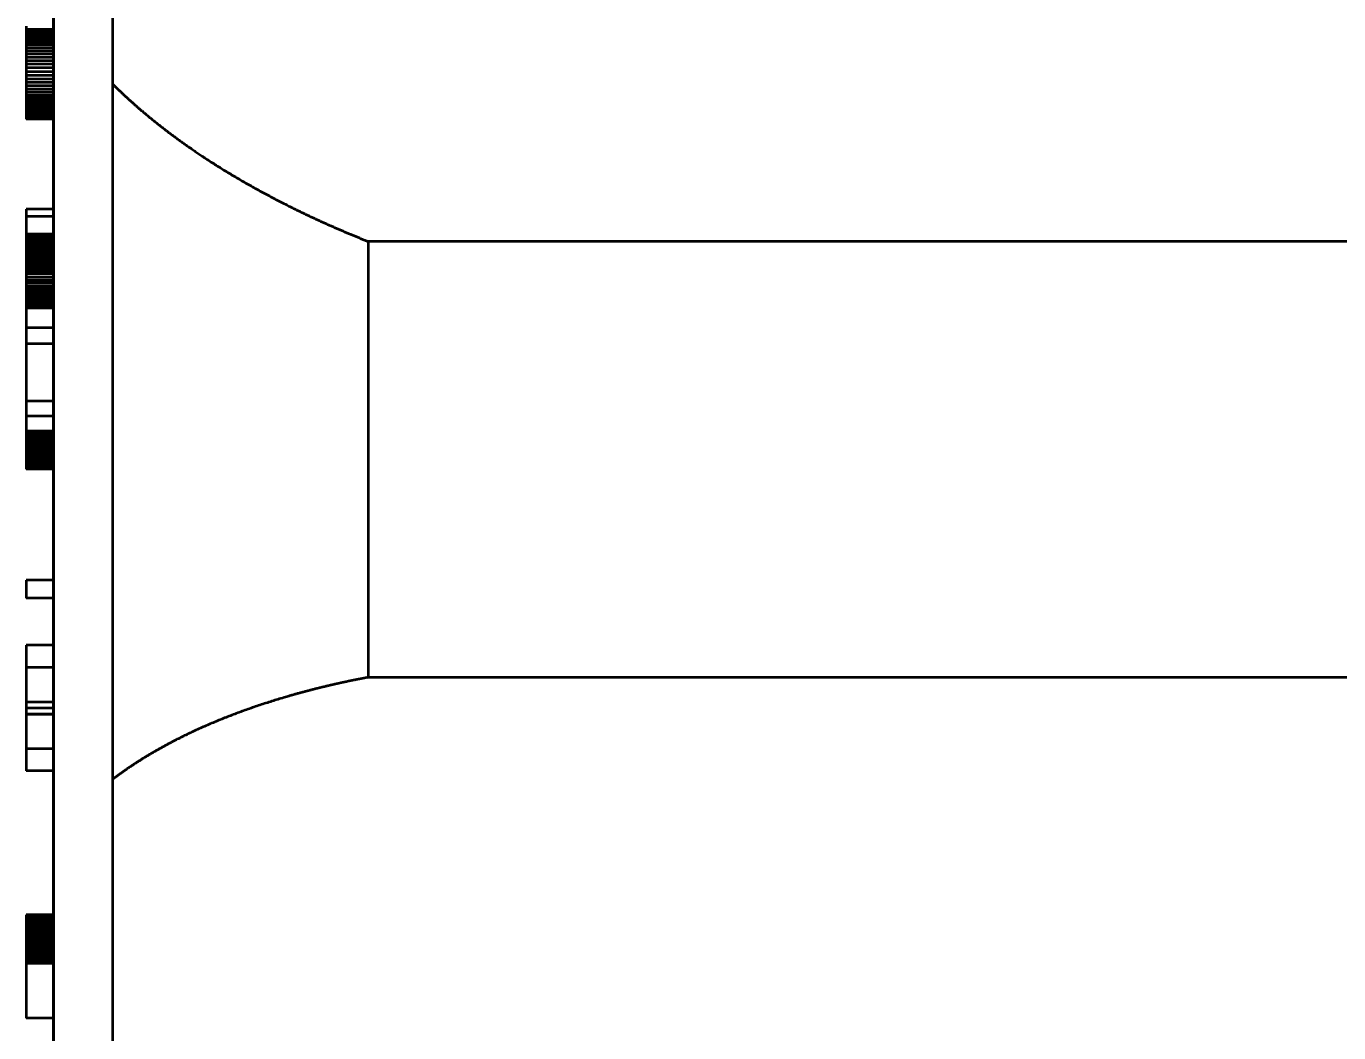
# Model space of a CAD drawing. Extents: x 23 to 472, y 3 to 294.
# Drawn here: x 45.24 to 52.43, y 205.91 to 211.43 of the extents above; entities that cross this region are included whole.
import ezdxf
from ezdxf.enums import TextEntityAlignment as Align

# ---------------------------------------------------------------- set-up
doc = ezdxf.new("R2010")
doc.units = 0
doc.layers.get('0').update_dxf_attribs({"lineweight": 13})
doc.styles.get("Standard").update_dxf_attribs({"font": 'isocp.shx'})
doc.dimstyles.get("Standard").update_dxf_attribs({"dimtxt": 2.5, "dimasz": 2.5, "dimexe": 1.25, "dimexo": 0.625, "dimtad": 1, "dimcen": 2.5, "dimadec": 0, "dimazin": 0, "dimtfac": 1, "dimtmove": 0, "dimatfit": 0, "dimfxl": 0, "dimarcsym": 0})

# ---------------------------------------------------------------- blocks, each defined once
blk = doc.blocks.new('*D')
at = {"color": 7, "lineweight": 13}
for p, q in [((369.2633, 239.5531), (395.349, 194.2124)), ((363.2339, 234.8367), (397.923, 198.6215))]:
    blk.add_line(p, q, dxfattribs=at)
at = {"color": 34, "lineweight": 13, "ltscale": 0.415699}
blk.add_line((121.0279, 197.0113), (121.0279, 180.3834), dxfattribs=at)
at = {"color": 34, "lineweight": 13, "ltscale": 0.421525}
blk.add_line((278.4006, 197.0113), (278.4006, 180.1503), dxfattribs=at)
at = {"color": 34, "lineweight": 13}
for p, q in [((45.7156, 194.0736), (45.7156, 169.4602)), ((353.9414, 194.0736), (353.9414, 169.4602)), ((45.7156, 182.3834), (121.0279, 182.3834)), ((278.4006, 182.1503), (353.9414, 182.1503)), ((45.7156, 171.4602), (353.9414, 171.4602))]:
    blk.add_line(p, q, dxfattribs=at)
at = {"color": 34, "lineweight": 13, "ltscale": 0.342256}
blk.add_line((45.7156, 194.0736), (45.7156, 180.3834), dxfattribs=at)
at = {"color": 34, "lineweight": 13, "ltscale": 0.348082}
blk.add_line((353.9414, 194.0736), (353.9414, 180.1503), dxfattribs=at)
at = {"color": 7, "lineweight": 13}
for points in [[(376.3151, 228.3342), (374.903, 229.7505), (375.4177, 227.8179)], [(374.0392, 224.3044), (372.3291, 225.3414), (373.2916, 223.5883)], [(396.2128, 199.6586), (397.923, 198.6215), (396.9605, 200.3747)], [(393.937, 195.6288), (395.349, 194.2124), (394.8343, 196.145)]]:
    blk.add_lwpolyline(points, dxfattribs=at)
at = {"color": 34, "lineweight": 13}
for points in [[(47.6474, 182.901), (45.7156, 182.3834), (47.6474, 181.8658)], [(119.0961, 181.8658), (121.0279, 182.3834), (119.0961, 182.901)], [(280.3324, 182.668), (278.4006, 182.1503), (280.3324, 181.6327)], [(352.0096, 181.6327), (353.9414, 182.1503), (352.0096, 182.668)], [(47.6474, 171.9778), (45.7156, 171.4602), (47.6474, 170.9425)], [(352.0096, 170.9425), (353.9414, 171.4602), (352.0096, 171.9778)]]:
    blk.add_lwpolyline(points, dxfattribs=at)
at = {"color": 7, "lineweight": 13}
for s, rotation, p, p2 in [('%%c', 299.91295, (370.1301, 240.0518), (371.3768, 237.8848)), ('82', 299.91295, (371.8755, 237.0181), (374.0621, 233.2175)), ('%%c', 313.76692, (363.9561, 235.5285), (365.6854, 233.7231)), ('74', 313.76692, (366.3771, 233.0009), (369.4101, 229.8344))]:
    blk.add_text(s, height=2.5, rotation=rotation, dxfattribs=at).set_placement(p, p2, align=Align.FIT)
at = {"color": 34, "lineweight": 13}
for s, height, p, p2 in [('/[6.3]', 3.5, (93.5334, 183.3834), (107.9059, 183.3834)), ('/[6.3]', 3.5, (326.3327, 183.1503), (340.7051, 183.1503)), ('155', 3.5, (74.21, 183.3834), (83.768, 183.3834)), ('155', 3.5, (307.0093, 183.1503), (316.5672, 183.1503)), ('%%p50', 2.45, (85.868, 183.9084), (92.5334, 183.9084)), ('%%p50', 2.45, (318.6672, 183.6753), (325.3327, 183.6753)), ('"L"', 3.5, (194.4405, 172.4602), (202.0312, 172.4602)), ('%%p50', 2.45, (204.1312, 172.9852), (210.7966, 172.9852))]:
    blk.add_text(s, height=height, dxfattribs=at).set_placement(p, p2, align=Align.FIT)
blk = doc.blocks.new('BLOCK4531')
at = {"color": 1, "lineweight": 35, "ltscale": 0.115128}
blk.add_line((-598.852, -2.303), (-598.852, 2.303), dxfattribs=at)
at = {"color": 1, "lineweight": 35}
for p, q in [((-599.502, -22.625), (-599.502, 0)), ((-599.502, 0), (-599.502, -25.1)), ((-572.052, -4.023), (-596.058, -4.023)), ((-572.052, -8.8), (-596.058, -8.8))]:
    blk.add_line(p, q, dxfattribs=at)
at = {"color": 1, "lineweight": 35, "ltscale": 0.00089989}
blk.add_line((-599.802, -1.666), (-599.802, -1.702), dxfattribs=at)
at = {"color": 1, "lineweight": 35, "ltscale": 0.0075}
for p, q in [((-599.502, -1.702), (-599.802, -1.702)), ((-599.502, -1.703), (-599.802, -1.703)), ((-599.502, -1.707), (-599.802, -1.707)), ((-599.502, -1.715), (-599.802, -1.715)), ((-599.502, -1.725), (-599.802, -1.725)), ((-599.502, -1.738), (-599.802, -1.738)), ((-599.502, -1.753), (-599.802, -1.753)), ((-599.502, -1.772), (-599.802, -1.772)), ((-599.502, -1.793), (-599.802, -1.793)), ((-599.502, -1.818), (-599.802, -1.818)), ((-599.502, -1.845), (-599.802, -1.845)), ((-599.502, -1.874), (-599.802, -1.874)), ((-599.502, -1.905), (-599.802, -1.905)), ((-599.502, -1.938), (-599.802, -1.938)), ((-599.502, -1.972), (-599.802, -1.972)), ((-599.502, -2.007), (-599.802, -2.007)), ((-599.502, -2.044), (-599.802, -2.044)), ((-599.502, -2.083), (-599.802, -2.083)), ((-599.502, -2.123), (-599.802, -2.123)), ((-599.502, -2.164), (-599.802, -2.164)), ((-599.502, -2.207), (-599.802, -2.207)), ((-599.502, -2.246), (-599.802, -2.246)), ((-599.502, -2.283), (-599.802, -2.283)), ((-599.502, -2.32), (-599.802, -2.32)), ((-599.502, -2.354), (-599.802, -2.354)), ((-599.502, -2.388), (-599.802, -2.388)), ((-599.502, -2.42), (-599.802, -2.42)), ((-599.502, -2.451), (-599.802, -2.451)), ((-599.502, -2.48), (-599.802, -2.48)), ((-599.502, -2.508), (-599.802, -2.508)), ((-599.502, -2.535), (-599.802, -2.535)), ((-599.502, -2.56), (-599.802, -2.56)), ((-599.502, -2.583), (-599.802, -2.583)), ((-599.502, -2.603), (-599.802, -2.603)), ((-599.502, -2.622), (-599.802, -2.622)), ((-599.502, -2.638), (-599.802, -2.638)), ((-599.502, -2.651), (-599.802, -2.651)), ((-599.502, -2.663), (-599.802, -2.663)), ((-599.502, -2.672), (-599.802, -2.672)), ((-599.502, -2.679), (-599.802, -2.679)), ((-599.502, -2.684), (-599.802, -2.684)), ((-599.502, -3.67), (-599.802, -3.67)), ((-599.502, -3.752), (-599.802, -3.752)), ((-599.502, -3.945), (-599.802, -3.945)), ((-599.502, -3.95), (-599.802, -3.95)), ((-599.502, -3.955), (-599.802, -3.955)), ((-599.502, -3.96), (-599.802, -3.96)), ((-599.502, -3.964), (-599.802, -3.964)), ((-599.502, -3.968), (-599.802, -3.968)), ((-599.502, -3.972), (-599.802, -3.972)), ((-599.502, -3.975), (-599.802, -3.975)), ((-599.502, -3.978), (-599.802, -3.978)), ((-599.502, -3.98), (-599.802, -3.98)), ((-599.502, -3.982), (-599.802, -3.982)), ((-599.502, -4.002), (-599.802, -4.002)), ((-599.502, -4.022), (-599.802, -4.022)), ((-599.502, -4.042), (-599.802, -4.042)), ((-599.502, -4.062), (-599.802, -4.062)), ((-599.502, -4.082), (-599.802, -4.082)), ((-599.502, -4.102), (-599.802, -4.102)), ((-599.502, -4.121), (-599.802, -4.121)), ((-599.502, -4.14), (-599.802, -4.14)), ((-599.502, -4.16), (-599.802, -4.16)), ((-599.502, -4.179), (-599.802, -4.179)), ((-599.502, -4.198), (-599.802, -4.198)), ((-599.502, -4.217), (-599.802, -4.217)), ((-599.502, -4.237), (-599.802, -4.237)), ((-599.502, -4.257), (-599.802, -4.257)), ((-599.502, -4.277), (-599.802, -4.277)), ((-599.502, -4.297), (-599.802, -4.297)), ((-599.502, -4.318), (-599.802, -4.318)), ((-599.502, -4.339), (-599.802, -4.339)), ((-599.502, -4.36), (-599.802, -4.36)), ((-599.502, -4.382), (-599.802, -4.382)), ((-599.502, -4.417), (-599.802, -4.417)), ((-599.502, -4.45), (-599.802, -4.45)), ((-599.502, -4.482), (-599.802, -4.482)), ((-599.502, -4.512), (-599.802, -4.512)), ((-599.502, -4.54), (-599.802, -4.54)), ((-599.502, -4.567), (-599.802, -4.567)), ((-599.502, -4.592), (-599.802, -4.592)), ((-599.502, -4.615), (-599.802, -4.615)), ((-599.502, -4.637), (-599.802, -4.637)), ((-599.502, -4.657), (-599.802, -4.657)), ((-599.502, -4.675), (-599.802, -4.675)), ((-599.502, -4.692), (-599.802, -4.692)), ((-599.502, -4.706), (-599.802, -4.706)), ((-599.502, -4.718), (-599.802, -4.718)), ((-599.502, -4.729), (-599.802, -4.729)), ((-599.502, -4.738), (-599.802, -4.738)), ((-599.502, -4.744), (-599.802, -4.744)), ((-599.502, -4.749), (-599.802, -4.749)), ((-599.502, -4.752), (-599.802, -4.752)), ((-599.502, -4.753), (-599.802, -4.753)), ((-599.502, -4.97), (-599.802, -4.97)), ((-599.502, -5.145), (-599.802, -5.145)), ((-599.502, -5.772), (-599.802, -5.772)), ((-599.502, -5.937), (-599.802, -5.937)), ((-599.502, -6.101), (-599.802, -6.101)), ((-599.502, -6.102), (-599.802, -6.102)), ((-599.502, -6.103), (-599.802, -6.103)), ((-599.502, -6.106), (-599.802, -6.106)), ((-599.502, -6.11), (-599.802, -6.11)), ((-599.502, -6.114), (-599.802, -6.114)), ((-599.502, -6.12), (-599.802, -6.12)), ((-599.502, -6.127), (-599.802, -6.127)), ((-599.502, -6.135), (-599.802, -6.135)), ((-599.502, -6.144), (-599.802, -6.144)), ((-599.502, -6.153), (-599.802, -6.153)), ((-599.502, -6.168), (-599.802, -6.168)), ((-599.502, -6.184), (-599.802, -6.184)), ((-599.502, -6.201), (-599.802, -6.201)), ((-599.502, -6.221), (-599.802, -6.221)), ((-599.502, -6.242), (-599.802, -6.242)), ((-599.502, -6.265), (-599.802, -6.265)), ((-599.502, -6.29), (-599.802, -6.29)), ((-599.502, -6.316), (-599.802, -6.316)), ((-599.502, -6.344), (-599.802, -6.344)), ((-599.502, -6.374), (-599.802, -6.374)), ((-599.502, -6.389), (-599.802, -6.389)), ((-599.502, -6.404), (-599.802, -6.404)), ((-599.502, -6.419), (-599.802, -6.419)), ((-599.502, -6.433), (-599.802, -6.433)), ((-599.502, -6.448), (-599.802, -6.448)), ((-599.502, -6.462), (-599.802, -6.462)), ((-599.502, -6.477), (-599.802, -6.477)), ((-599.502, -6.491), (-599.802, -6.491)), ((-599.502, -6.505), (-599.802, -6.505)), ((-599.502, -6.519), (-599.802, -6.519)), ((-599.502, -7.733), (-599.802, -7.733)), ((-599.502, -7.931), (-599.802, -7.931)), ((-599.502, -8.447), (-599.802, -8.447)), ((-599.502, -8.693), (-599.802, -8.693)), ((-599.502, -9.07), (-599.802, -9.07)), ((-599.502, -9.136), (-599.802, -9.136)), ((-599.502, -9.203), (-599.802, -9.203)), ((-599.502, -9.207), (-599.802, -9.207)), ((-599.502, -9.584), (-599.802, -9.584)), ((-599.502, -9.822), (-599.802, -9.822)), ((-599.502, -11.401), (-599.802, -11.401)), ((-599.502, -11.402), (-599.802, -11.402)), ((-599.502, -11.403), (-599.802, -11.403)), ((-599.502, -11.405), (-599.802, -11.405)), ((-599.502, -11.408), (-599.802, -11.408)), ((-599.502, -11.412), (-599.802, -11.412)), ((-599.502, -11.417), (-599.802, -11.417)), ((-599.502, -11.423), (-599.802, -11.423)), ((-599.502, -11.43), (-599.802, -11.43)), ((-599.502, -11.437), (-599.802, -11.437)), ((-599.502, -11.446), (-599.802, -11.446)), ((-599.502, -11.455), (-599.802, -11.455)), ((-599.502, -11.464), (-599.802, -11.464)), ((-599.502, -11.474), (-599.802, -11.474)), ((-599.502, -11.485), (-599.802, -11.485)), ((-599.502, -11.496), (-599.802, -11.496)), ((-599.502, -11.507), (-599.802, -11.507)), ((-599.502, -11.518), (-599.802, -11.518)), ((-599.502, -11.53), (-599.802, -11.53)), ((-599.502, -11.543), (-599.802, -11.543)), ((-599.502, -11.556), (-599.802, -11.556)), ((-599.502, -11.569), (-599.802, -11.569)), ((-599.502, -11.583), (-599.802, -11.583)), ((-599.502, -11.598), (-599.802, -11.598)), ((-599.502, -11.613), (-599.802, -11.613)), ((-599.502, -11.63), (-599.802, -11.63)), ((-599.502, -11.646), (-599.802, -11.646)), ((-599.502, -11.664), (-599.802, -11.664)), ((-599.502, -11.682), (-599.802, -11.682)), ((-599.502, -11.701), (-599.802, -11.701)), ((-599.502, -11.72), (-599.802, -11.72)), ((-599.502, -11.74), (-599.802, -11.74)), ((-599.502, -11.761), (-599.802, -11.761)), ((-599.502, -11.783), (-599.802, -11.783)), ((-599.502, -11.806), (-599.802, -11.806)), ((-599.502, -11.83), (-599.802, -11.83)), ((-599.502, -11.854), (-599.802, -11.854)), ((-599.502, -11.88), (-599.802, -11.88)), ((-599.502, -11.906), (-599.802, -11.906)), ((-599.502, -11.934), (-599.802, -11.934)), ((-599.502, -12.534), (-599.802, -12.534))]:
    blk.add_line(p, q, dxfattribs=at)
at = {"color": 1, "lineweight": 35, "ltscale": 3.585e-05}
blk.add_line((-599.802, -1.702), (-599.802, -1.703), dxfattribs=at)
at = {"color": 1, "lineweight": 35, "ltscale": 0.000107575}
blk.add_line((-599.802, -1.703), (-599.802, -1.707), dxfattribs=at)
at = {"color": 1, "lineweight": 35, "ltscale": 0.000178925}
blk.add_line((-599.802, -1.707), (-599.802, -1.715), dxfattribs=at)
at = {"color": 1, "lineweight": 35, "ltscale": 0.000251}
blk.add_line((-599.802, -1.715), (-599.802, -1.725), dxfattribs=at)
at = {"color": 1, "lineweight": 35, "ltscale": 0.000321975}
for p, q in [((-599.802, -1.725), (-599.802, -1.738)), ((-599.802, -11.543), (-599.802, -11.556))]:
    blk.add_line(p, q, dxfattribs=at)
at = {"color": 1, "lineweight": 35, "ltscale": 0.00039405}
blk.add_line((-599.802, -1.738), (-599.802, -1.753), dxfattribs=at)
at = {"color": 1, "lineweight": 35, "ltscale": 0.000465775}
blk.add_line((-599.802, -1.753), (-599.802, -1.772), dxfattribs=at)
at = {"color": 1, "lineweight": 35, "ltscale": 0.0005371}
blk.add_line((-599.802, -1.772), (-599.802, -1.793), dxfattribs=at)
at = {"color": 1, "lineweight": 35, "ltscale": 0.000608825}
blk.add_line((-599.802, -1.793), (-599.802, -1.818), dxfattribs=at)
at = {"color": 1, "lineweight": 35, "ltscale": 0.000680175}
blk.add_line((-599.802, -1.818), (-599.802, -1.845), dxfattribs=at)
at = {"color": 1, "lineweight": 35, "ltscale": 0.000735475}
blk.add_line((-599.802, -1.845), (-599.802, -1.874), dxfattribs=at)
at = {"color": 1, "lineweight": 35, "ltscale": 0.00077285}
blk.add_line((-599.802, -1.874), (-599.802, -1.905), dxfattribs=at)
at = {"color": 1, "lineweight": 35, "ltscale": 0.000811}
blk.add_line((-599.802, -1.905), (-599.802, -1.938), dxfattribs=at)
at = {"color": 1, "lineweight": 35, "ltscale": 0.000848775}
blk.add_line((-599.802, -1.938), (-599.802, -1.972), dxfattribs=at)
at = {"color": 1, "lineweight": 35, "ltscale": 0.000886525}
blk.add_line((-599.802, -1.972), (-599.802, -2.007), dxfattribs=at)
at = {"color": 1, "lineweight": 35, "ltscale": 0.0009243}
blk.add_line((-599.802, -2.007), (-599.802, -2.044), dxfattribs=at)
at = {"color": 1, "lineweight": 35, "ltscale": 0.00096245}
blk.add_line((-599.802, -2.044), (-599.802, -2.083), dxfattribs=at)
at = {"color": 1, "lineweight": 35, "ltscale": 0.001}
blk.add_line((-599.802, -2.083), (-599.802, -2.123), dxfattribs=at)
at = {"color": 1, "lineweight": 35, "ltscale": 0.001038}
blk.add_line((-599.802, -2.123), (-599.802, -2.164), dxfattribs=at)
at = {"color": 1, "lineweight": 35, "ltscale": 0.001076}
blk.add_line((-599.802, -2.164), (-599.802, -2.207), dxfattribs=at)
at = {"color": 1, "lineweight": 35, "ltscale": 0.000970825}
blk.add_line((-599.802, -2.207), (-599.802, -2.246), dxfattribs=at)
at = {"color": 1, "lineweight": 35, "ltscale": 0.0009369}
blk.add_line((-599.802, -2.246), (-599.802, -2.283), dxfattribs=at)
at = {"color": 1, "lineweight": 35, "ltscale": 0.0009037}
blk.add_line((-599.802, -2.283), (-599.802, -2.32), dxfattribs=at)
at = {"color": 1, "lineweight": 35, "ltscale": 0.000870125}
blk.add_line((-599.802, -2.32), (-599.802, -2.354), dxfattribs=at)
at = {"color": 1, "lineweight": 35, "ltscale": 0.000836575}
blk.add_line((-599.802, -2.354), (-599.802, -2.388), dxfattribs=at)
at = {"color": 1, "lineweight": 35, "ltscale": 0.000803}
blk.add_line((-599.802, -2.388), (-599.802, -2.42), dxfattribs=at)
at = {"color": 1, "lineweight": 35, "ltscale": 0.000769425}
blk.add_line((-599.802, -2.42), (-599.802, -2.451), dxfattribs=at)
at = {"color": 1, "lineweight": 35, "ltscale": 0.190277}
blk.add_line((-598.852, -9.914), (-598.852, -2.302), dxfattribs=at)
at = {"color": 1, "lineweight": 35, "ltscale": 0.000736225}
blk.add_line((-599.802, -2.451), (-599.802, -2.48), dxfattribs=at)
at = {"color": 1, "lineweight": 35, "ltscale": 0.000702675}
blk.add_line((-599.802, -2.48), (-599.802, -2.508), dxfattribs=at)
at = {"color": 1, "lineweight": 35, "ltscale": 0.0006691}
blk.add_line((-599.802, -2.508), (-599.802, -2.535), dxfattribs=at)
at = {"color": 1, "lineweight": 35, "ltscale": 0.000624075}
blk.add_line((-599.802, -2.535), (-599.802, -2.56), dxfattribs=at)
at = {"color": 1, "lineweight": 35, "ltscale": 0.0005684}
blk.add_line((-599.802, -2.56), (-599.802, -2.583), dxfattribs=at)
at = {"color": 1, "lineweight": 35, "ltscale": 0.000511925}
blk.add_line((-599.802, -2.583), (-599.802, -2.603), dxfattribs=at)
at = {"color": 1, "lineweight": 35, "ltscale": 0.000456225}
blk.add_line((-599.802, -2.603), (-599.802, -2.622), dxfattribs=at)
at = {"color": 1, "lineweight": 35, "ltscale": 0.00040055}
blk.add_line((-599.802, -2.622), (-599.802, -2.638), dxfattribs=at)
at = {"color": 1, "lineweight": 35, "ltscale": 0.0003441}
blk.add_line((-599.802, -2.638), (-599.802, -2.651), dxfattribs=at)
at = {"color": 1, "lineweight": 35, "ltscale": 0.000288}
blk.add_line((-599.802, -2.651), (-599.802, -2.663), dxfattribs=at)
at = {"color": 1, "lineweight": 35, "ltscale": 0.000232325}
blk.add_line((-599.802, -2.663), (-599.802, -2.672), dxfattribs=at)
at = {"color": 1, "lineweight": 35, "ltscale": 0.00017585}
blk.add_line((-599.802, -2.672), (-599.802, -2.679), dxfattribs=at)
at = {"color": 1, "lineweight": 35, "ltscale": 0.00012015}
for p, q in [((-599.802, -2.679), (-599.802, -2.684)), ((-599.802, -4.744), (-599.802, -4.749))]:
    blk.add_line(p, q, dxfattribs=at)
at = {"color": 1, "lineweight": 35, "ltscale": 0.024723}
blk.add_line((-599.502, -2.684), (-599.502, -3.673), dxfattribs=at)
at = {"color": 1, "lineweight": 35, "ltscale": 0.002052}
blk.add_line((-599.802, -3.67), (-599.802, -3.752), dxfattribs=at)
at = {"color": 1, "lineweight": 35, "ltscale": 0.004809}
blk.add_line((-599.802, -3.752), (-599.802, -3.945), dxfattribs=at)
at = {"color": 1, "lineweight": 35, "ltscale": 0.0001381}
blk.add_line((-599.802, -3.945), (-599.802, -3.95), dxfattribs=at)
at = {"color": 1, "lineweight": 35, "ltscale": 0.0001278}
blk.add_line((-599.802, -3.95), (-599.802, -3.955), dxfattribs=at)
at = {"color": 1, "lineweight": 35, "ltscale": 0.000117875}
blk.add_line((-599.802, -3.955), (-599.802, -3.96), dxfattribs=at)
at = {"color": 1, "lineweight": 35, "ltscale": 0.000107175}
blk.add_line((-599.802, -3.96), (-599.802, -3.964), dxfattribs=at)
at = {"color": 1, "lineweight": 35, "ltscale": 9.7275e-05}
blk.add_line((-599.802, -3.964), (-599.802, -3.968), dxfattribs=at)
at = {"color": 1, "lineweight": 35, "ltscale": 8.6975e-05}
blk.add_line((-599.802, -3.968), (-599.802, -3.972), dxfattribs=at)
at = {"color": 1, "lineweight": 35, "ltscale": 7.6675e-05}
blk.add_line((-599.802, -3.972), (-599.802, -3.975), dxfattribs=at)
at = {"color": 1, "lineweight": 35, "ltscale": 6.6375e-05}
blk.add_line((-599.802, -3.975), (-599.802, -3.978), dxfattribs=at)
at = {"color": 1, "lineweight": 35, "ltscale": 5.6475e-05}
blk.add_line((-599.802, -3.978), (-599.802, -3.98), dxfattribs=at)
at = {"color": 1, "lineweight": 35, "ltscale": 4.615e-05}
blk.add_line((-599.802, -3.98), (-599.802, -3.982), dxfattribs=at)
at = {"color": 1, "lineweight": 35, "ltscale": 0.00050965}
blk.add_line((-599.802, -3.982), (-599.802, -4.002), dxfattribs=at)
at = {"color": 1, "lineweight": 35, "ltscale": 0.000505825}
blk.add_line((-599.802, -4.002), (-599.802, -4.022), dxfattribs=at)
at = {"color": 1, "lineweight": 35, "ltscale": 0.000502025}
blk.add_line((-599.802, -4.022), (-599.802, -4.042), dxfattribs=at)
at = {"color": 1, "lineweight": 35, "ltscale": 0.119418}
blk.add_line((-596.058, -4.023), (-596.058, -8.8), dxfattribs=at)
at = {"color": 1, "lineweight": 35, "ltscale": 0.0004982}
blk.add_line((-599.802, -4.042), (-599.802, -4.062), dxfattribs=at)
at = {"color": 1, "lineweight": 35, "ltscale": 0.0003704}
blk.add_line((-599.802, -4.048), (-599.802, -4.063), dxfattribs=at)
at = {"color": 1, "lineweight": 35, "ltscale": 0.000494375}
blk.add_line((-599.802, -4.062), (-599.802, -4.082), dxfattribs=at)
at = {"color": 1, "lineweight": 35, "ltscale": 0.000490175}
blk.add_line((-599.802, -4.082), (-599.802, -4.102), dxfattribs=at)
at = {"color": 1, "lineweight": 35, "ltscale": 0.000486775}
blk.add_line((-599.802, -4.102), (-599.802, -4.121), dxfattribs=at)
at = {"color": 1, "lineweight": 35, "ltscale": 0.000482925}
blk.add_line((-599.802, -4.121), (-599.802, -4.14), dxfattribs=at)
at = {"color": 1, "lineweight": 35, "ltscale": 0.00047875}
blk.add_line((-599.802, -4.14), (-599.802, -4.16), dxfattribs=at)
at = {"color": 1, "lineweight": 35, "ltscale": 0.000475325}
blk.add_line((-599.802, -4.16), (-599.802, -4.179), dxfattribs=at)
at = {"color": 1, "lineweight": 35, "ltscale": 0.000476825}
blk.add_line((-599.802, -4.179), (-599.802, -4.198), dxfattribs=at)
at = {"color": 1, "lineweight": 35, "ltscale": 0.000483325}
blk.add_line((-599.802, -4.198), (-599.802, -4.217), dxfattribs=at)
at = {"color": 1, "lineweight": 35, "ltscale": 0.000490575}
blk.add_line((-599.802, -4.217), (-599.802, -4.237), dxfattribs=at)
at = {"color": 1, "lineweight": 35, "ltscale": 0.000497425}
blk.add_line((-599.802, -4.237), (-599.802, -4.257), dxfattribs=at)
at = {"color": 1, "lineweight": 35, "ltscale": 0.0005043}
blk.add_line((-599.802, -4.257), (-599.802, -4.277), dxfattribs=at)
at = {"color": 1, "lineweight": 35, "ltscale": 0.000511175}
blk.add_line((-599.802, -4.277), (-599.802, -4.297), dxfattribs=at)
at = {"color": 1, "lineweight": 35, "ltscale": 0.00051805}
blk.add_line((-599.802, -4.297), (-599.802, -4.318), dxfattribs=at)
at = {"color": 1, "lineweight": 35, "ltscale": 0.000525275}
blk.add_line((-599.802, -4.318), (-599.802, -4.339), dxfattribs=at)
at = {"color": 1, "lineweight": 35, "ltscale": 0.000531775}
blk.add_line((-599.802, -4.339), (-599.802, -4.36), dxfattribs=at)
at = {"color": 1, "lineweight": 35, "ltscale": 0.000539}
blk.add_line((-599.802, -4.36), (-599.802, -4.382), dxfattribs=at)
at = {"color": 1, "lineweight": 35, "ltscale": 0.000874325}
blk.add_line((-599.802, -4.382), (-599.802, -4.417), dxfattribs=at)
at = {"color": 1, "lineweight": 35, "ltscale": 0.00083315}
blk.add_line((-599.802, -4.417), (-599.802, -4.45), dxfattribs=at)
at = {"color": 1, "lineweight": 35, "ltscale": 0.000301375}
blk.add_line((-599.802, -4.45), (-599.802, -4.462), dxfattribs=at)
at = {"color": 1, "lineweight": 35, "ltscale": 0.000791925}
blk.add_line((-599.802, -4.45), (-599.802, -4.482), dxfattribs=at)
at = {"color": 1, "lineweight": 35, "ltscale": 0.000749975}
blk.add_line((-599.802, -4.482), (-599.802, -4.512), dxfattribs=at)
at = {"color": 1, "lineweight": 35, "ltscale": 0.00070875}
blk.add_line((-599.802, -4.512), (-599.802, -4.54), dxfattribs=at)
at = {"color": 1, "lineweight": 35, "ltscale": 0.000667575}
blk.add_line((-599.802, -4.54), (-599.802, -4.567), dxfattribs=at)
at = {"color": 1, "lineweight": 35, "ltscale": 0.000626}
blk.add_line((-599.802, -4.567), (-599.802, -4.592), dxfattribs=at)
at = {"color": 1, "lineweight": 35, "ltscale": 0.000584425}
blk.add_line((-599.802, -4.592), (-599.802, -4.615), dxfattribs=at)
at = {"color": 1, "lineweight": 35, "ltscale": 0.0005432}
blk.add_line((-599.802, -4.615), (-599.802, -4.637), dxfattribs=at)
at = {"color": 1, "lineweight": 35, "ltscale": 0.000501625}
blk.add_line((-599.802, -4.637), (-599.802, -4.657), dxfattribs=at)
at = {"color": 1, "lineweight": 35, "ltscale": 0.000456625}
blk.add_line((-599.802, -4.657), (-599.802, -4.675), dxfattribs=at)
at = {"color": 1, "lineweight": 35, "ltscale": 0.00040895}
blk.add_line((-599.802, -4.675), (-599.802, -4.692), dxfattribs=at)
at = {"color": 1, "lineweight": 35, "ltscale": 0.000360475}
blk.add_line((-599.802, -4.692), (-599.802, -4.706), dxfattribs=at)
at = {"color": 1, "lineweight": 35, "ltscale": 0.0003128}
blk.add_line((-599.802, -4.706), (-599.802, -4.718), dxfattribs=at)
at = {"color": 1, "lineweight": 35, "ltscale": 0.000264375}
blk.add_line((-599.802, -4.718), (-599.802, -4.729), dxfattribs=at)
at = {"color": 1, "lineweight": 35, "ltscale": 0.000216275}
blk.add_line((-599.802, -4.729), (-599.802, -4.738), dxfattribs=at)
at = {"color": 1, "lineweight": 35, "ltscale": 0.000168625}
blk.add_line((-599.802, -4.738), (-599.802, -4.744), dxfattribs=at)
at = {"color": 1, "lineweight": 35, "ltscale": 0.005653}
blk.add_line((-599.802, -4.744), (-599.802, -4.97), dxfattribs=at)
at = {"color": 1, "lineweight": 35, "ltscale": 7.21e-05}
blk.add_line((-599.802, -4.749), (-599.802, -4.752), dxfattribs=at)
at = {"color": 1, "lineweight": 35, "ltscale": 0.004374}
blk.add_line((-599.802, -4.97), (-599.802, -5.145), dxfattribs=at)
at = {"color": 1, "lineweight": 35, "ltscale": 0.015681}
blk.add_line((-599.802, -5.145), (-599.802, -5.772), dxfattribs=at)
at = {"color": 1, "lineweight": 35, "ltscale": 0.004118}
blk.add_line((-599.802, -5.772), (-599.802, -5.937), dxfattribs=at)
at = {"color": 1, "lineweight": 35, "ltscale": 0.004112}
blk.add_line((-599.802, -5.937), (-599.802, -6.101), dxfattribs=at)
at = {"color": 1, "lineweight": 35, "ltscale": 3.89e-05}
blk.add_line((-599.802, -6.102), (-599.802, -6.103), dxfattribs=at)
at = {"color": 1, "lineweight": 35, "ltscale": 6.5225e-05}
blk.add_line((-599.802, -6.103), (-599.802, -6.106), dxfattribs=at)
at = {"color": 1, "lineweight": 35, "ltscale": 9.1575e-05}
blk.add_line((-599.802, -6.106), (-599.802, -6.11), dxfattribs=at)
at = {"color": 1, "lineweight": 35, "ltscale": 0.0001171}
blk.add_line((-599.802, -6.11), (-599.802, -6.114), dxfattribs=at)
at = {"color": 1, "lineweight": 35, "ltscale": 0.000143825}
blk.add_line((-599.802, -6.114), (-599.802, -6.12), dxfattribs=at)
at = {"color": 1, "lineweight": 35, "ltscale": 0.000169375}
blk.add_line((-599.802, -6.12), (-599.802, -6.127), dxfattribs=at)
at = {"color": 1, "lineweight": 35, "ltscale": 0.000195675}
blk.add_line((-599.802, -6.127), (-599.802, -6.135), dxfattribs=at)
at = {"color": 1, "lineweight": 35, "ltscale": 0.000222025}
blk.add_line((-599.802, -6.135), (-599.802, -6.144), dxfattribs=at)
at = {"color": 1, "lineweight": 35, "ltscale": 0.000247575}
blk.add_line((-599.802, -6.144), (-599.802, -6.153), dxfattribs=at)
at = {"color": 1, "lineweight": 35, "ltscale": 0.000354775}
blk.add_line((-599.802, -6.153), (-599.802, -6.168), dxfattribs=at)
at = {"color": 1, "lineweight": 35, "ltscale": 0.00039825}
blk.add_line((-599.802, -6.168), (-599.802, -6.184), dxfattribs=at)
at = {"color": 1, "lineweight": 35, "ltscale": 0.0004425}
blk.add_line((-599.802, -6.184), (-599.802, -6.201), dxfattribs=at)
at = {"color": 1, "lineweight": 35, "ltscale": 0.00048675}
blk.add_line((-599.802, -6.201), (-599.802, -6.221), dxfattribs=at)
at = {"color": 1, "lineweight": 35, "ltscale": 0.000530625}
blk.add_line((-599.802, -6.221), (-599.802, -6.242), dxfattribs=at)
at = {"color": 1, "lineweight": 35, "ltscale": 0.0005745}
blk.add_line((-599.802, -6.242), (-599.802, -6.265), dxfattribs=at)
at = {"color": 1, "lineweight": 35, "ltscale": 0.00061835}
blk.add_line((-599.802, -6.265), (-599.802, -6.29), dxfattribs=at)
at = {"color": 1, "lineweight": 35, "ltscale": 0.000662625}
blk.add_line((-599.802, -6.29), (-599.802, -6.316), dxfattribs=at)
at = {"color": 1, "lineweight": 35, "ltscale": 0.000706475}
blk.add_line((-599.802, -6.316), (-599.802, -6.344), dxfattribs=at)
at = {"color": 1, "lineweight": 35, "ltscale": 0.00075035}
blk.add_line((-599.802, -6.344), (-599.802, -6.374), dxfattribs=at)
at = {"color": 1, "lineweight": 35, "ltscale": 0.000372325}
blk.add_line((-599.802, -6.374), (-599.802, -6.389), dxfattribs=at)
at = {"color": 1, "lineweight": 35, "ltscale": 0.000369625}
blk.add_line((-599.802, -6.389), (-599.802, -6.404), dxfattribs=at)
at = {"color": 1, "lineweight": 35, "ltscale": 0.000366975}
blk.add_line((-599.802, -6.404), (-599.802, -6.419), dxfattribs=at)
at = {"color": 1, "lineweight": 35, "ltscale": 0.0003647}
blk.add_line((-599.802, -6.419), (-599.802, -6.433), dxfattribs=at)
at = {"color": 1, "lineweight": 35, "ltscale": 0.000362}
blk.add_line((-599.802, -6.433), (-599.802, -6.448), dxfattribs=at)
at = {"color": 1, "lineweight": 35, "ltscale": 0.00035935}
blk.add_line((-599.802, -6.448), (-599.802, -6.462), dxfattribs=at)
at = {"color": 1, "lineweight": 35, "ltscale": 0.000356675}
blk.add_line((-599.802, -6.462), (-599.802, -6.477), dxfattribs=at)
at = {"color": 1, "lineweight": 35, "ltscale": 0.0003544}
blk.add_line((-599.802, -6.477), (-599.802, -6.491), dxfattribs=at)
at = {"color": 1, "lineweight": 35, "ltscale": 0.0003517}
blk.add_line((-599.802, -6.491), (-599.802, -6.505), dxfattribs=at)
at = {"color": 1, "lineweight": 35, "ltscale": 0.00034905}
blk.add_line((-599.802, -6.505), (-599.802, -6.519), dxfattribs=at)
at = {"color": 1, "lineweight": 35, "ltscale": 0.030354}
blk.add_line((-599.502, -6.519), (-599.502, -7.733), dxfattribs=at)
at = {"color": 1, "lineweight": 35, "ltscale": 0.004963}
blk.add_line((-599.802, -7.733), (-599.802, -7.931), dxfattribs=at)
at = {"color": 1, "lineweight": 35, "ltscale": 0.01289}
blk.add_line((-599.502, -7.931), (-599.502, -8.447), dxfattribs=at)
at = {"color": 1, "lineweight": 35, "ltscale": 0.006139}
blk.add_line((-599.802, -8.447), (-599.802, -8.693), dxfattribs=at)
at = {"color": 1, "lineweight": 35, "ltscale": 0.009439}
blk.add_line((-599.802, -8.693), (-599.802, -9.07), dxfattribs=at)
at = {"color": 1, "lineweight": 35, "ltscale": 0.000159075}
blk.add_line((-599.802, -9.07), (-599.802, -9.077), dxfattribs=at)
at = {"color": 1, "lineweight": 35, "ltscale": 0.0001602}
blk.add_line((-599.802, -9.077), (-599.802, -9.083), dxfattribs=at)
at = {"color": 1, "lineweight": 35, "ltscale": 0.000161375}
blk.add_line((-599.802, -9.083), (-599.802, -9.089), dxfattribs=at)
at = {"color": 1, "lineweight": 35, "ltscale": 0.000162125}
blk.add_line((-599.802, -9.089), (-599.802, -9.096), dxfattribs=at)
at = {"color": 1, "lineweight": 35, "ltscale": 0.00016325}
blk.add_line((-599.802, -9.096), (-599.802, -9.102), dxfattribs=at)
at = {"color": 1, "lineweight": 35, "ltscale": 0.00016405}
blk.add_line((-599.802, -9.102), (-599.802, -9.109), dxfattribs=at)
at = {"color": 1, "lineweight": 35, "ltscale": 0.000165175}
blk.add_line((-599.802, -9.109), (-599.802, -9.116), dxfattribs=at)
at = {"color": 1, "lineweight": 35, "ltscale": 0.000166325}
blk.add_line((-599.802, -9.116), (-599.802, -9.122), dxfattribs=at)
at = {"color": 1, "lineweight": 35, "ltscale": 0.00016745}
blk.add_line((-599.802, -9.122), (-599.802, -9.129), dxfattribs=at)
at = {"color": 1, "lineweight": 35, "ltscale": 0.000168225}
blk.add_line((-599.802, -9.129), (-599.802, -9.136), dxfattribs=at)
at = {"color": 1, "lineweight": 35, "ltscale": 0.000243375}
blk.add_line((-599.802, -9.136), (-599.802, -9.145), dxfattribs=at)
at = {"color": 1, "lineweight": 35, "ltscale": 0.000229275}
blk.add_line((-599.802, -9.145), (-599.802, -9.155), dxfattribs=at)
at = {"color": 1, "lineweight": 35, "ltscale": 0.000214775}
blk.add_line((-599.802, -9.155), (-599.802, -9.163), dxfattribs=at)
at = {"color": 1, "lineweight": 35, "ltscale": 0.00020065}
blk.add_line((-599.802, -9.163), (-599.802, -9.171), dxfattribs=at)
at = {"color": 1, "lineweight": 35, "ltscale": 0.00018615}
blk.add_line((-599.802, -9.171), (-599.802, -9.179), dxfattribs=at)
at = {"color": 1, "lineweight": 35, "ltscale": 0.00017205}
blk.add_line((-599.802, -9.179), (-599.802, -9.185), dxfattribs=at)
at = {"color": 1, "lineweight": 35, "ltscale": 0.00015755}
blk.add_line((-599.802, -9.185), (-599.802, -9.192), dxfattribs=at)
at = {"color": 1, "lineweight": 35, "ltscale": 0.000143425}
blk.add_line((-599.802, -9.192), (-599.802, -9.198), dxfattribs=at)
at = {"color": 1, "lineweight": 35, "ltscale": 0.00012855}
blk.add_line((-599.802, -9.198), (-599.802, -9.203), dxfattribs=at)
at = {"color": 1, "lineweight": 35, "ltscale": 0.000114825}
blk.add_line((-599.802, -9.203), (-599.802, -9.207), dxfattribs=at)
at = {"color": 1, "lineweight": 35, "ltscale": 0.009413}
blk.add_line((-599.802, -9.207), (-599.802, -9.584), dxfattribs=at)
at = {"color": 1, "lineweight": 35, "ltscale": 0.00596}
blk.add_line((-599.802, -9.584), (-599.802, -9.822), dxfattribs=at)
at = {"color": 1, "lineweight": 35, "ltscale": 0.039477}
blk.add_line((-599.502, -9.822), (-599.502, -11.401), dxfattribs=at)
at = {"color": 1, "lineweight": 35, "ltscale": 0.108185}
blk.add_line((-598.852, -14.241), (-598.852, -9.914), dxfattribs=at)
at = {"color": 1, "lineweight": 35, "ltscale": 3.3175e-05}
blk.add_line((-599.802, -11.402), (-599.802, -11.403), dxfattribs=at)
at = {"color": 1, "lineweight": 35, "ltscale": 5.57e-05}
blk.add_line((-599.802, -11.403), (-599.802, -11.405), dxfattribs=at)
at = {"color": 1, "lineweight": 35, "ltscale": 7.7825e-05}
blk.add_line((-599.802, -11.405), (-599.802, -11.408), dxfattribs=at)
at = {"color": 1, "lineweight": 35, "ltscale": 0.000100325}
blk.add_line((-599.802, -11.408), (-599.802, -11.412), dxfattribs=at)
at = {"color": 1, "lineweight": 35, "ltscale": 0.00012245}
blk.add_line((-599.802, -11.412), (-599.802, -11.417), dxfattribs=at)
at = {"color": 1, "lineweight": 35, "ltscale": 0.000144575}
blk.add_line((-599.802, -11.417), (-599.802, -11.423), dxfattribs=at)
at = {"color": 1, "lineweight": 35, "ltscale": 0.000167075}
blk.add_line((-599.802, -11.423), (-599.802, -11.43), dxfattribs=at)
at = {"color": 1, "lineweight": 35, "ltscale": 0.00018885}
blk.add_line((-599.802, -11.43), (-599.802, -11.437), dxfattribs=at)
at = {"color": 1, "lineweight": 35, "ltscale": 0.0002117}
blk.add_line((-599.802, -11.437), (-599.802, -11.446), dxfattribs=at)
at = {"color": 1, "lineweight": 35, "ltscale": 0.00022775}
blk.add_line((-599.802, -11.446), (-599.802, -11.455), dxfattribs=at)
at = {"color": 1, "lineweight": 35, "ltscale": 0.000238025}
blk.add_line((-599.802, -11.455), (-599.802, -11.464), dxfattribs=at)
at = {"color": 1, "lineweight": 35, "ltscale": 0.0002491}
blk.add_line((-599.802, -11.464), (-599.802, -11.474), dxfattribs=at)
at = {"color": 1, "lineweight": 35, "ltscale": 0.000259025}
blk.add_line((-599.802, -11.474), (-599.802, -11.485), dxfattribs=at)
at = {"color": 1, "lineweight": 35, "ltscale": 0.0002697}
blk.add_line((-599.802, -11.485), (-599.802, -11.496), dxfattribs=at)
at = {"color": 1, "lineweight": 35, "ltscale": 0.000280375}
blk.add_line((-599.802, -11.496), (-599.802, -11.507), dxfattribs=at)
at = {"color": 1, "lineweight": 35, "ltscale": 0.000290675}
blk.add_line((-599.802, -11.507), (-599.802, -11.518), dxfattribs=at)
at = {"color": 1, "lineweight": 35, "ltscale": 0.000300975}
blk.add_line((-599.802, -11.518), (-599.802, -11.53), dxfattribs=at)
at = {"color": 1, "lineweight": 35, "ltscale": 0.00031205}
blk.add_line((-599.802, -11.53), (-599.802, -11.543), dxfattribs=at)
at = {"color": 1, "lineweight": 35, "ltscale": 0.000335675}
blk.add_line((-599.802, -11.556), (-599.802, -11.569), dxfattribs=at)
at = {"color": 1, "lineweight": 35, "ltscale": 0.000352475}
blk.add_line((-599.802, -11.569), (-599.802, -11.583), dxfattribs=at)
at = {"color": 1, "lineweight": 35, "ltscale": 0.0003689}
blk.add_line((-599.802, -11.583), (-599.802, -11.598), dxfattribs=at)
at = {"color": 1, "lineweight": 35, "ltscale": 0.00038565}
blk.add_line((-599.802, -11.598), (-599.802, -11.613), dxfattribs=at)
at = {"color": 1, "lineweight": 35, "ltscale": 0.00040245}
blk.add_line((-599.802, -11.613), (-599.802, -11.63), dxfattribs=at)
at = {"color": 1, "lineweight": 35, "ltscale": 0.00041885}
blk.add_line((-599.802, -11.63), (-599.802, -11.646), dxfattribs=at)
at = {"color": 1, "lineweight": 35, "ltscale": 0.000435275}
blk.add_line((-599.802, -11.646), (-599.802, -11.664), dxfattribs=at)
at = {"color": 1, "lineweight": 35, "ltscale": 0.000513475}
blk.add_line((-599.802, -11.663), (-599.802, -11.684), dxfattribs=at)
at = {"color": 1, "lineweight": 35, "ltscale": 0.000452025}
blk.add_line((-599.802, -11.664), (-599.802, -11.682), dxfattribs=at)
at = {"color": 1, "lineweight": 35, "ltscale": 0.000468825}
blk.add_line((-599.802, -11.682), (-599.802, -11.701), dxfattribs=at)
at = {"color": 1, "lineweight": 35, "ltscale": 0.000485625}
blk.add_line((-599.802, -11.701), (-599.802, -11.72), dxfattribs=at)
at = {"color": 1, "lineweight": 35, "ltscale": 0.000504675}
blk.add_line((-599.802, -11.72), (-599.802, -11.74), dxfattribs=at)
at = {"color": 1, "lineweight": 35, "ltscale": 0.0005272}
blk.add_line((-599.802, -11.74), (-599.802, -11.761), dxfattribs=at)
at = {"color": 1, "lineweight": 35, "ltscale": 0.000549325}
blk.add_line((-599.802, -11.761), (-599.802, -11.783), dxfattribs=at)
at = {"color": 1, "lineweight": 35, "ltscale": 0.000571425}
blk.add_line((-599.802, -11.783), (-599.802, -11.806), dxfattribs=at)
at = {"color": 1, "lineweight": 35, "ltscale": 0.00059395}
blk.add_line((-599.802, -11.806), (-599.802, -11.83), dxfattribs=at)
at = {"color": 1, "lineweight": 35, "ltscale": 0.000616075}
blk.add_line((-599.802, -11.83), (-599.802, -11.854), dxfattribs=at)
at = {"color": 1, "lineweight": 35, "ltscale": 0.0006382}
blk.add_line((-599.802, -11.854), (-599.802, -11.88), dxfattribs=at)
at = {"color": 1, "lineweight": 35, "ltscale": 0.0006607}
blk.add_line((-599.802, -11.88), (-599.802, -11.906), dxfattribs=at)
at = {"color": 1, "lineweight": 35, "ltscale": 0.00068285}
blk.add_line((-599.802, -11.906), (-599.802, -11.934), dxfattribs=at)
at = {"color": 1, "lineweight": 35, "ltscale": 0.00070495}
blk.add_line((-599.802, -11.934), (-599.802, -11.962), dxfattribs=at)
at = {"color": 1, "lineweight": 35, "ltscale": 0.014299}
blk.add_line((-599.802, -11.962), (-599.802, -12.534), dxfattribs=at)
at = {"color": 1, "lineweight": 35, "ltscale": 0.003988}
blk.add_line((-599.502, -12.534), (-599.502, -12.693), dxfattribs=at)
at = {"color": 1, "lineweight": 35}
for points, knots in [([(-598.852, -2.303), (-598.755, -2.398), (-598.656, -2.49), (-598.555, -2.579), (-598.296, -2.794), (-598.026, -2.991), (-597.86, -3.103), (-597.414, -3.385), (-596.95, -3.632), (-596.658, -3.773), (-596.359, -3.903), (-596.058, -4.023)], [0, 0, 0, 0, 0, 0, 1.22816, 1.22816, 1.22816, 3.062116, 3.062116, 3.062116, 6.100576, 6.100576, 6.100576, 6.100576, 6.100576, 6.100576]), ([(-596.058, -8.8), (-596.358, -8.856), (-596.655, -8.924), (-596.948, -9.003), (-597.471, -9.17), (-597.973, -9.385), (-598.19, -9.491), (-598.454, -9.638), (-598.705, -9.807), (-598.755, -9.842), (-598.803, -9.877), (-598.852, -9.914)], [0, 0, 0, 0, 0, 0, 2.985132, 2.985132, 2.985132, 5.37049, 5.37049, 5.37049, 5.965051, 5.965051, 5.965051, 5.965051, 5.965051, 5.965051])]:
    blk.add_open_spline(points, degree=5, knots=knots, dxfattribs=at)

msp = doc.modelspace()

# ---------------------------------------------------------------- block references
at = {"lineweight": 0, "xscale": 0.5, "yscale": 0.5, "zscale": 0.5}
msp.add_blockref('BLOCK4531', (345.1414, 212.2613), dxfattribs=at)

# ---------------------------------------------------------------- dimensions: what is measured, and where the dimension line sits
at = {"color": 0, "lineweight": 0}
for base, p1, p2, angle, text, middle in [((45.7156, 171.4602), (353.9414, 195.0736), (45.7156, 195.0736), 179.99905, '"L"{}{%%p50}', (202.6186, 171.4602)), ((353.9414, 182.1503), (278.4006, 198.0113), (353.9414, 195.0736), 359.99809, '155{}{%%p50}/[6.3]', (323.8572, 182.1503)), ((121.0279, 182.3834), (45.7156, 195.0736), (121.0279, 198.0113), 359.99809, '155{}{%%p50}/[6.3]', (91.058, 182.3834))]:
    dim = msp.add_linear_dim(base=base, p1=p1, p2=p2, angle=angle, text=text, dimstyle='Standard', override={"dimlfac": 2, "dimtol": 0, "dimlim": 0, "dimtp": 50, "dimtm": 50}, dxfattribs=at)
    dim.commit()
    dim.dimension.update_dxf_attribs({"geometry": '*D', "text_midpoint": middle, "dimtype": 160})
for p1, p2, middle in [((395.349, 194.2124), (374.903, 229.7505), (371.2293, 236.1359)), ((397.923, 198.6215), (372.3291, 225.3414), (365.9609, 231.9897))]:
    dim = msp.add_diameter_dim_2p(p1=p1, p2=p2, dimstyle='Standard', override={"dimlfac": 2}, dxfattribs=at)
    dim.commit()
    dim.dimension.update_dxf_attribs({"geometry": '*D', "text_midpoint": middle, "dimtype": 163})

doc.saveas('drawing.dxf')
